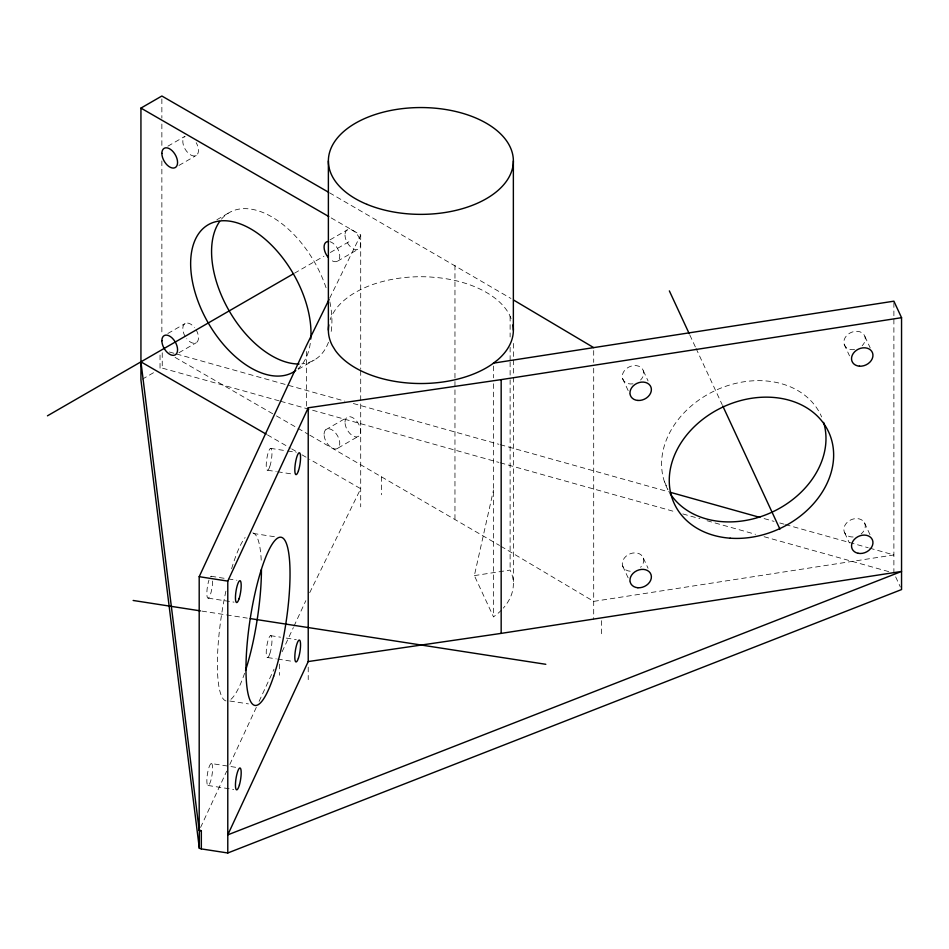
<?xml version="1.0" encoding="UTF-8"?>
<svg xmlns="http://www.w3.org/2000/svg" width="949" height="949" viewBox="0 0 949 949"><rect width="100%" height="100%" fill="white"/><g stroke="black" fill="none" stroke-linecap="round" stroke-linejoin="round"><path stroke-width="0.71" stroke-dasharray="4.75 3.56" d="M501.57 609.982A92.492 53.405 0 0 1 497.774 613.552L493.504 616.874L474.358 575.604L493.504 489.992M200.571 827.469L226.716 771.134M229.824 764.419L256.598 706.756M259.089 701.382L274.024 669.199M282.126 651.749L293.36 627.55M293.976 626.198L305.839 600.658M329.706 298.164L360.703 234.972L330.038 217.262M309.694 592.722L360.703 488.723L309.588 459.221M167.866 146.193L185.102 136.241A11.103 6.406 60 0 0 185.102 149.064A11.103 6.406 60 0 0 196.194 155.47A11.103 6.406 60 0 0 196.194 142.647M178.958 165.423L196.194 155.47M216.894 219.741L229.195 212.635M167.866 333.49L185.102 323.538M330.062 239.836L347.298 229.883M294.498 273.193L323.941 256.194M330.335 252.493L349.54 241.414M178.958 352.72L196.194 342.767M337.464 261.2L358.402 249.113M142.208 379.244L153.679 372.625M298.294 369.268L314.297 360.027M325.709 429.755L346.646 417.667M338.129 448.011L359.054 435.923M279.196 400.869L162.243 368.105L160.037 368.947L160.037 353.609M474.358 575.604L510.123 570.076L511.594 573.469A92.492 53.405 0 0 1 503.278 608.131M270.536 448.355L286.254 450.787M287.689 451L296.266 452.329M267.654 470.241L276.23 471.57M277.666 471.783L293.395 474.215M253.276 533.445L274.724 536.766M211.164 576.28L226.882 578.712M228.318 578.926L236.894 580.254M208.294 598.167L234.023 602.141M201.923 611.109L247.286 618.119M270.536 635.652L280.536 637.194M286.254 638.084L296.266 639.626M267.654 657.538L276.23 658.867M277.666 659.081L293.395 661.512M229.824 701.026L248.413 703.897M211.461 763.554A11.103 2.349 -81.2 0 1 210.832 780.481A11.103 2.349 -81.2 0 1 206.87 779.509A11.103 2.349 -81.2 0 1 211.461 763.554L237.191 767.539M207.985 785.475L233.715 789.461M169.373 351.984L175.079 353.574M176.502 353.977L344.795 401.119M353.348 403.515L498.83 444.274M500.253 444.666L668.547 491.807M764.099 518.581L774.087 521.381M779.793 522.97L784.076 524.168M785.499 524.572L868.216 547.751M869.64 548.142L893.887 554.94L593.694 601.381L500.787 546.197M280.619 401.273L498.83 462.388M500.253 462.792L675.676 511.938M682.806 513.931L699.923 518.723M707.052 520.728L755.546 534.311M764.099 536.707L889.616 571.867M329.54 192.813L510.965 298.484M175.067 357.393L275.139 415.164M276.42 415.899L308.496 434.417M309.777 435.164L499.518 545.438M267.428 434.879L290.43 448.153M291.699 448.889L296.812 451.843M301.924 454.796L308.318 458.486M864.93 336.539L870.233 347.975M844.219 344.44L849.521 355.863M895.654 576.873L900.376 587.028M864.503 522.816L870.98 536.778M844.657 532.757L849.367 542.923M689.852 335.056L695.439 347.109M696.068 348.437L722.153 404.654M643.363 370.822L648.072 380.976M622.651 378.722L629.721 393.954M664.395 481.546L667.93 489.162M643.363 558.119L648.072 568.273M622.651 566.007L629.721 581.251M511.096 318.579L509.388 314.629A92.492 53.405 0 0 0 438.913 277.749L429.933 276.978A92.492 53.405 0 0 0 330.157 319.706M893.887 302.66L893.887 573.066M601.358 620.67L601.358 636.008M593.694 350.572L593.694 362.376M593.694 368.271L593.694 619.507M513.362 343.408L513.362 375.863M513.362 377.334L513.362 583.884M510.123 316.325L510.123 336.978M510.123 347.298L510.123 360.584M510.123 362.055L510.123 378.283M510.123 379.754L510.123 570.076M493.504 366.065L493.504 377.868M493.504 383.776L493.504 616.874M454.962 265.234L454.962 518.984M381.628 476.647L381.628 494.773M360.703 234.972L360.703 369.22M360.703 370.703L360.703 506.849M308.223 667.123L308.223 679.674M306.456 351.45L306.456 407.512M279.623 664.098L279.623 675.249M162.243 352.767L162.243 368.105M161.864 98.957L161.864 118.139M161.864 124.046L161.864 147.641M161.864 160.927L161.864 335.009M310.287 343.324A85.102 49.134 60 0 1 298.01 368.758M329.884 241.663A11.103 6.406 60 0 1 339.766 256.111A11.103 6.406 60 0 1 329.884 259.172M633.007 383.835A11.103 8.755 -24.9 0 1 622.651 374.025A11.103 8.755 -24.9 0 1 638.369 366.089A11.103 8.755 -24.9 0 1 640.587 380.003M854.574 349.552A11.103 8.755 -24.9 0 1 844.219 339.754A11.103 8.755 -24.9 0 1 859.936 331.818A11.103 8.755 -24.9 0 1 862.155 345.733M667.847 489.613A85.102 67.118 -24.9 0 1 714.846 390.727A85.102 67.118 -24.9 0 1 821.632 416.919M853.139 536.992A11.103 8.755 -24.9 0 1 844.693 525.817A11.103 8.755 -24.9 0 1 861.134 519.601A11.103 8.755 -24.9 0 1 861.075 533.99M630.231 571.251A11.103 8.755 -24.9 0 1 623.291 559.744A11.103 8.755 -24.9 0 1 639.151 553.694A11.103 8.755 -24.9 0 1 640.587 567.3M252.814 532.887A85.102 17.984 -81.2 0 1 261.307 562.176M244.605 673.232A85.102 17.984 -81.2 0 1 230.453 699.686M226.004 700.92A85.102 17.984 -81.2 0 1 226.467 588.582M231.603 568.759A85.102 17.984 -81.2 0 1 245.115 537.514M212.6 581.025A11.103 2.349 -81.2 0 1 209.978 595.711A11.103 2.349 -81.2 0 1 206.894 594.893A11.103 2.349 -81.2 0 1 208.982 580.064M210.464 576.862A11.103 2.349 -81.2 0 1 211.757 576.434M221.461 219.136A85.102 49.134 60 0 1 276.1 219.539A85.102 49.134 60 0 1 326.278 288.425M329.872 301.901A85.102 49.134 60 0 1 330.762 333.977M328.473 342.257A85.102 49.134 60 0 1 301.829 363.87M196.194 329.944A11.103 6.406 60 0 1 196.87 342.269A11.103 6.406 60 0 1 186.728 338.734M185.102 336.361A11.103 6.406 60 0 1 184.414 324.036A11.103 6.406 60 0 1 194.569 327.571M324.131 435.532A11.103 6.406 60 0 0 336.67 448.841A11.103 6.406 60 0 0 334.95 432.269A11.103 6.406 60 0 0 324.131 435.532M269.836 653.742A11.103 2.349 -81.2 0 0 271.129 635.806A11.103 2.349 -81.2 0 0 266.325 650.219A11.103 2.349 -81.2 0 0 269.836 653.742M269.836 466.445A11.103 2.349 -81.2 0 0 271.129 448.509A11.103 2.349 -81.2 0 0 266.325 462.934A11.103 2.349 -81.2 0 0 269.836 466.445M345.068 423.456A11.103 6.406 60 0 0 357.607 436.754A11.103 6.406 60 0 0 355.875 420.193A11.103 6.406 60 0 0 345.068 423.456M344.997 234.972A11.103 6.406 60 0 0 356.777 249.611A11.103 6.406 60 0 0 356.777 233.917A11.103 6.406 60 0 0 344.997 234.972"/><path stroke-width="1.42" d="M493.504 363.123L893.887 301.177L901.55 317.69L901.55 589.566L227.784 852.985L201.342 848.904L201.342 830.778L199.195 830.446L199.195 576.684L306.456 345.555L329.054 299.481M227.784 852.985L227.784 581.108L308.223 407.797L501.167 379.624L901.55 317.69M199.195 830.446L140.938 361.854L266.147 434.144M308.223 661.548L227.784 834.859L901.55 571.44L501.167 633.386L308.223 661.548L308.223 407.797M201.342 848.904L199.326 848.276L140.938 379.98L140.938 108.091L161.864 96.015L328.259 192.078M47.45 415.828L293.217 273.929M199.195 576.684L227.784 581.108M133.145 600.468L200.453 610.883M250.216 618.582L545.805 664.3M669.97 492.211L759.829 517.383M201.342 830.778L199.326 830.15L199.326 848.276M140.938 108.091L328.757 216.526M513.516 300.003L593.694 347.619M669.353 290.892L689.235 333.716M722.77 405.994L779.924 529.139M513.362 160.95L513.362 330.122M501.167 379.624L501.167 633.386M328.378 160.95L328.378 330.122M327.998 257.167A11.103 6.406 60 0 1 327.998 241.473M295.756 370.561A85.102 49.134 60 0 1 198.993 303.81A85.102 49.134 60 0 1 237.511 222.968A85.102 49.134 60 0 1 310.762 339.054M823.625 422.4A85.102 67.118 -24.9 0 1 771.917 512.211A85.102 67.118 -24.9 0 1 670.077 493.433M261.438 569.447A85.102 17.984 -81.2 0 1 245.53 670.457M299.077 364.001A85.102 49.134 60 0 1 228.104 308.971A85.102 49.134 60 0 1 219.634 221.497M512.923 324.89A92.492 53.405 0 0 1 497.774 359.801L492.365 364.001A92.492 53.405 0 0 1 335.412 350.561L332.352 345.626A92.492 53.405 0 0 1 328.817 324.89M161.864 153.406A11.103 6.406 60 0 0 173.643 168.056A11.103 6.406 60 0 0 173.643 152.35A11.103 6.406 60 0 0 161.864 153.406M161.864 340.703A11.103 6.406 60 0 0 173.643 355.353A11.103 6.406 60 0 0 173.643 339.647A11.103 6.406 60 0 0 161.864 340.703M298.425 470.87A11.103 2.349 -81.2 0 0 299.718 452.934A11.103 2.349 -81.2 0 0 294.914 467.347A11.103 2.349 -81.2 0 0 298.425 470.87M239.053 598.795A11.103 2.349 -81.2 0 0 240.346 580.859A11.103 2.349 -81.2 0 0 235.542 595.272A11.103 2.349 -81.2 0 0 239.053 598.795M273.703 676.163A85.102 17.984 -81.2 0 0 283.573 538.641A85.102 17.984 -81.2 0 0 246.728 649.187A85.102 17.984 -81.2 0 0 273.703 676.163M239.421 784.906A11.103 2.349 -81.2 0 0 240.05 767.978A11.103 2.349 -81.2 0 0 235.471 783.933A11.103 2.349 -81.2 0 0 239.421 784.906M298.425 658.167A11.103 2.349 -81.2 0 0 299.718 640.231A11.103 2.349 -81.2 0 0 294.914 654.644A11.103 2.349 -81.2 0 0 298.425 658.167M730.172 538.19A85.102 67.118 -24.9 0 0 830.85 437.525A85.102 67.118 -24.9 0 0 693.328 427.643A85.102 67.118 -24.9 0 0 730.172 538.19M858.098 553.291A11.103 8.755 -24.9 0 0 872.878 541.499A11.103 8.755 -24.9 0 0 855.749 538.083A11.103 8.755 -24.9 0 0 858.098 553.291M637.894 587.751A11.103 8.755 -24.9 0 0 651.026 574.62A11.103 8.755 -24.9 0 0 633.09 573.338A11.103 8.755 -24.9 0 0 637.894 587.751M637.894 400.454A11.103 8.755 -24.9 0 0 651.026 387.322A11.103 8.755 -24.9 0 0 633.09 386.041A11.103 8.755 -24.9 0 0 637.894 400.454M859.462 366.184A11.103 8.755 -24.9 0 0 872.594 353.052A11.103 8.755 -24.9 0 0 854.658 351.759A11.103 8.755 -24.9 0 0 859.462 366.184M366.99 204.367A92.492 53.405 0 0 0 512.923 166.194A92.492 53.405 0 0 0 382.696 112.314A92.492 53.405 0 0 0 366.99 204.367"/></g></svg>
